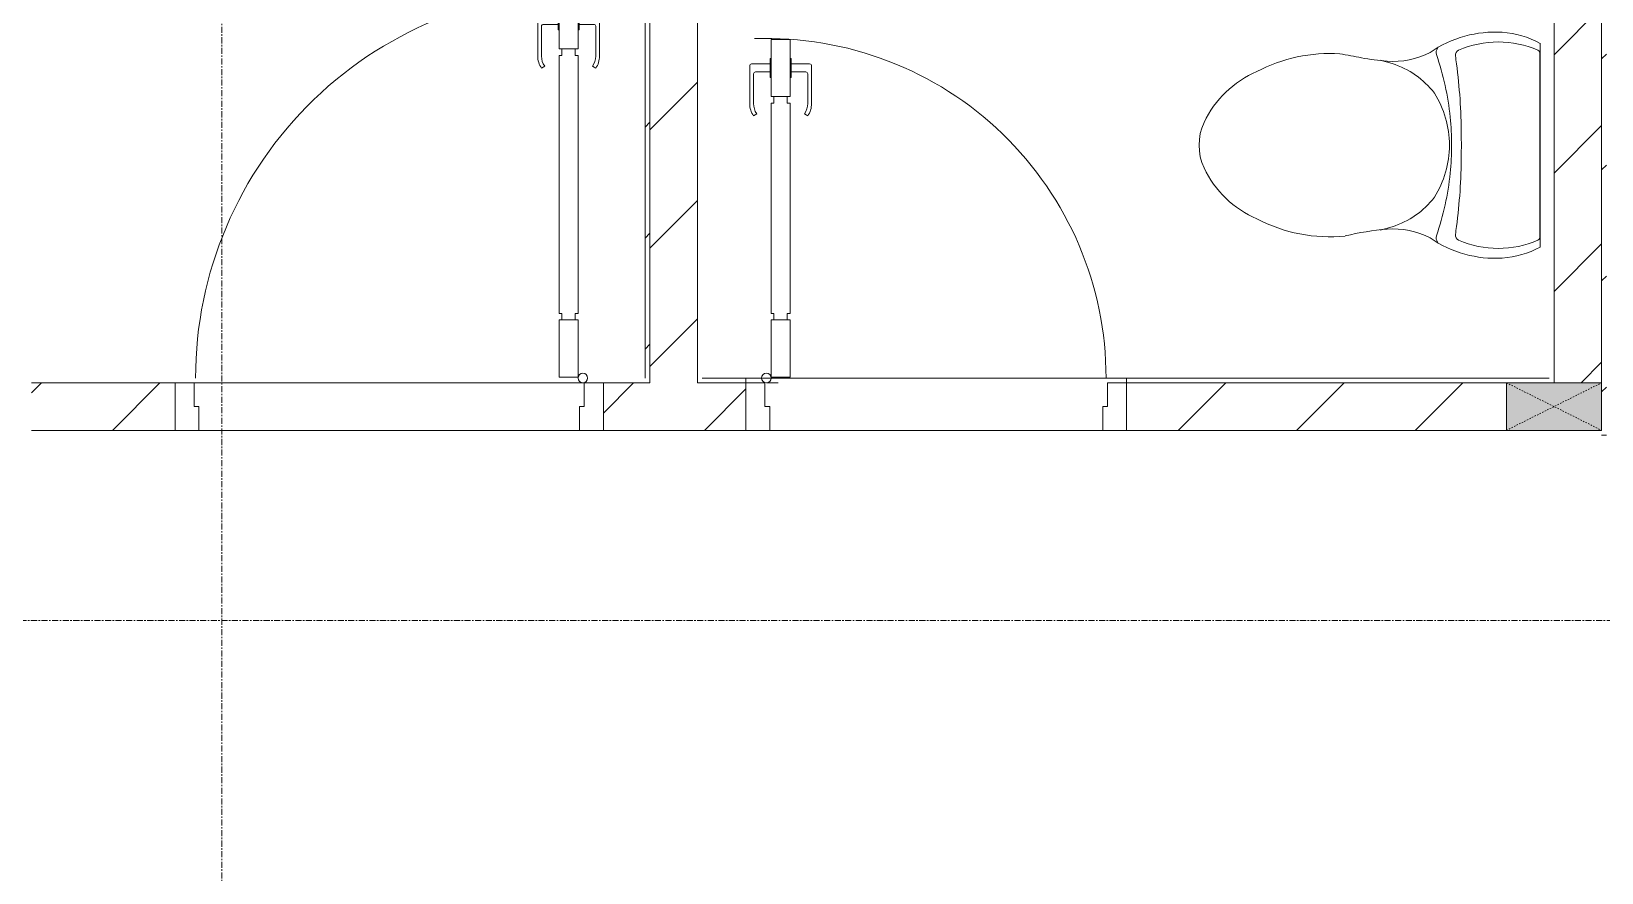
# Model space of a CAD drawing. Header units: millimetres. Extents: x 5356 to 209803, y -16346 to 109894.
# Drawn here: x 54553 to 57853, y 27907 to 29676 of the extents above; entities that cross this region are included whole.
import ezdxf

# ---------------------------------------------------------------- set-up
doc = ezdxf.new("R2010")
doc.units = ezdxf.units.MM
doc.linetypes.add('Dash', pattern=[6, 3, -3])
doc.linetypes.add('Grid Line', pattern=[22.225, 12.7, -3.175, 3.175, -3.175])
for name, color, linetype, lineweight in [('0-1', 7, 'Continuous', 5), ('A-DETL-GENF-1', 9, 'Continuous', 9), ('A-DOOR-1', 9, 'Continuous', 9), ('A-FLOR-1', 9, 'Continuous', 9), ('A-WALL-1', 253, 'Continuous', 18), ('A-WALL-2', 9, 'Continuous', 9), ('A-WALL-PATT-1', 10, 'Continuous', 9), ('A-WALL-PATT-2', 9, 'Continuous', 9), ('I-WALL-1', 253, 'Continuous', 18), ('I-WALL-2', 9, 'Continuous', 9), ('P-SANR-FIXT-1', 9, 'Continuous', 9), ('S-COLS-2', 253, 'Continuous', 18), ('S-COLS-3', 9, 'Continuous', 9), ('S-COLS-HDLN-1', 9, 'Dash', 9), ('S-GRID-1', 1, 'Grid Line', 9)]:
    doc.layers.add(name, color=color, linetype=linetype, lineweight=lineweight)
pattern_1 = [(45, (0, 0), (-124.4508, 124.4508), [])]
pattern_2 = [(45, (0, 0), (-116.6726, 116.6726), [])]

# ---------------------------------------------------------------- blocks, each defined once
blk = doc.blocks.new('DOOR_CW_01 CANH MO-PANEL KINH - DIW_01-900x2200-CỬA GỖ VÂN LAMINATE-553375-TKCS_MB ĐỊNH VỊ MỐC TỌA ĐỘ CÔNG TRÌNH')
at = {"layer": 'A-DETL-GENF-1'}
for p, q in [((-397, -182), (-397, -62)), ((-397, -62), (-357, -62)), ((-357, -62), (-357, -182)), ((-357, -182), (-397, -182)), ((-397, -196), (-391, -196)), ((-397, -738), (-397, -196)), ((-391, -196), (-391, -182)), ((-391, -182), (-363, -182)), ((-363, -182), (-363, -196)), ((-357, -196), (-363, -196)), ((-357, -196), (-357, -738)), ((-433.9, -711.2), (-427.3, -715.8)), ((-320.1, -711.2), (-326.7, -715.8)), ((-442, -737), (-442, -816.5)), ((-434, -799.5), (-434, -737)), ((-397, -738), (-391, -738)), ((-357, -752), (-397, -752)), ((-397, -752), (-397, -872)), ((-391, -752), (-391, -738)), ((-363, -752), (-391, -752)), ((-357, -738), (-363, -738)), ((-363, -738), (-363, -752)), ((-357, -872), (-357, -752)), ((-320, -799.5), (-320, -737)), ((-312, -737), (-312, -816.5)), ((-399, -820.5), (-438, -820.5)), ((-399, -803.5), (-430, -803.5)), ((-399, -792.2), (-399, -831.8)), ((-397, -792.2), (-399, -792.2)), ((-397, -792.2), (-397, -831.8)), ((-357, -792.2), (-357, -831.8)), ((-357, -792.2), (-355, -792.2)), ((-355, -792.2), (-355, -831.8)), ((-355, -803.5), (-324, -803.5)), ((-355, -820.5), (-316, -820.5)), ((-399, -831.8), (-397, -831.8)), ((-355, -831.8), (-357, -831.8)), ((-397, -872), (-357, -872))]:
    blk.add_line(p, q, dxfattribs=at)
blk.add_circle((-407, -60), 10, dxfattribs=at)
for centre, radius, start, end in [((-407, -60), 814, 268, 0), ((-397, -737), 45, 145, 180), ((-397, -737), 37, 145, 180), ((-357, -737), 37, 0, 35), ((-357, -737), 45, 360, 35), ((-438, -816.5), 4, 180, 270), ((-430, -799.5), 4, 180, 270), ((-324, -799.5), 4, 270, 0), ((-316, -816.5), 4, 270, 0)]:
    blk.add_arc(centre, radius, start, end, dxfattribs=at)
at = {"layer": 'A-DOOR-1'}
for p, q in [((-450, -50), (-450, 50)), ((-450, 50), (-400, 50)), ((-400, 50), (-400, 0)), ((400, 0), (400, 50)), ((400, 50), (450, 50)), ((450, 50), (450, -50)), ((-410, 0), (-410, -50)), ((-400, 0), (-410, 0)), ((410, 0), (400, 0)), ((410, -50), (410, 0)), ((-410, -50), (-450, -50)), ((-407, -50), (-382, -50)), ((450, -50), (410, -50))]:
    blk.add_line(p, q, dxfattribs=at)
blk = doc.blocks.new('DOOR_CW_01 CANH MO-PANEL KINH - DIG_02-800x2200-CỬA NHÔM KÍNH-400864-TKCS_MB ĐỊNH VỊ MỐC TỌA ĐỘ CÔNG TRÌNH')
at = {"layer": 'A-DETL-GENF-1'}
for p, q in [((-347, 772), (-307, 772)), ((-347, 652), (-347, 772)), ((-307, 772), (-307, 652)), ((-349, 731.8), (-347, 731.8)), ((-349, 692.2), (-349, 731.8)), ((-347, 692.2), (-347, 731.8)), ((-307, 692.2), (-307, 731.8)), ((-305, 731.8), (-307, 731.8)), ((-305, 692.2), (-305, 731.8)), ((-392, 637), (-392, 716.5)), ((-349, 720.5), (-388, 720.5)), ((-384, 699.5), (-384, 637)), ((-349, 703.5), (-380, 703.5)), ((-305, 720.5), (-266, 720.5)), ((-305, 703.5), (-274, 703.5)), ((-270, 699.5), (-270, 637)), ((-262, 637), (-262, 716.5)), ((-347, 692.2), (-349, 692.2)), ((-307, 692.2), (-305, 692.2)), ((-307, 652), (-347, 652)), ((-347, 638), (-341, 638)), ((-347, 638), (-347, 196)), ((-313, 652), (-341, 652)), ((-341, 652), (-341, 638)), ((-313, 638), (-313, 652)), ((-307, 638), (-313, 638)), ((-307, 196), (-307, 638)), ((-383.9, 611.2), (-377.3, 615.8)), ((-270.1, 611.2), (-276.7, 615.8)), ((-347, 196), (-341, 196)), ((-307, 182), (-347, 182)), ((-347, 182), (-347, 62)), ((-341, 196), (-341, 182)), ((-341, 182), (-313, 182)), ((-307, 196), (-313, 196)), ((-313, 182), (-313, 196)), ((-307, 62), (-307, 182)), ((-347, 62), (-307, 62))]:
    blk.add_line(p, q, dxfattribs=at)
blk.add_circle((-357, 60), 10, dxfattribs=at)
for centre, radius, start, end in [((-357, 60), 714, 360, 92), ((-388, 716.5), 4, 90, 180), ((-380, 699.5), 4, 90, 180), ((-274, 699.5), 4, 0, 90), ((-266, 716.5), 4, 0, 90), ((-347, 637), 45, 180, 215), ((-347, 637), 37, 180, 215), ((-307, 637), 37, 325, 0), ((-307, 637), 45, 325, 0)]:
    blk.add_arc(centre, radius, start, end, dxfattribs=at)
at = {"layer": 'A-DOOR-1'}
for p, q in [((-360, 50), (-400, 50)), ((-400, 50), (-400, -50)), ((-360, 0), (-360, 50)), ((-357, 50), (-332, 50)), ((400, 50), (360, 50)), ((360, 50), (360, 0)), ((400, -50), (400, 50)), ((-350, 0), (-360, 0)), ((-350, -50), (-350, 0)), ((360, 0), (350, 0)), ((350, 0), (350, -50)), ((-400, -50), (-350, -50)), ((350, -50), (400, -50))]:
    blk.add_line(p, q, dxfattribs=at)
blk = doc.blocks.new('TOILET - TOILET-400871-TKCS_MB ĐỊNH VỊ MỐC TỌA ĐỘ CÔNG TRÌNH')
at = {"layer": 'P-SANR-FIXT-1'}
for p, q in [((-171.7, 330.3), (-178.6, 355.5)), ((171.7, 330.3), (178.6, 355.5)), ((214.2, 19), (-214.2, 19)), ((194, 19.9), (-194, 19.9))]:
    blk.add_line(p, q, dxfattribs=at)
for centre, radius, start, end in [((0, 624.4), 111.7, 64.7718, 115.2282), ((45.1, 528.6), 217.6, 115.2282, 156.7784), ((-45.1, 528.6), 217.6, 23.2216, 64.7718), ((137.1, 461.2), 329.8, 152.3122, 185.6513), ((-137.1, 461.2), 329.8, 356.3165, 27.6878), ((-1948.3, 805.1), 2171.2, 349.1051, 350.319), ((-719.2, 297.5), 544.3, 4.5441, 13.9464), ((719.2, 297.5), 544.3, 169.7121, 175.4559), ((-343.5, 327.4), 167.3, 332.62, 4.5441), ((-0.4, 384), 179.5, 197.4036, 232.5964), ((0.4, 384), 179.5, 307.4036, 342.5964), ((343.5, 327.4), 167.3, 175.4559, 207.38), ((-4, 115.7), 233.6, 144.7853, 164.7039), ((-195, 224.1), 13.8, 71.0073, 129.3276), ((0.6, 792.1), 586.9, 251.0073, 264.1678), ((0, 416), 206.1, 237.9268, 270), ((0, 416), 206.1, 270, 302.0732), ((-0.6, 792.1), 586.9, 275.8322, 288.9927), ((195, 224.1), 13.8, 50.6724, 108.9927), ((4, 115.7), 233.6, 15.2961, 35.2147), ((0, 786.7), 581.5, 264.1678, 275.8322), ((1.9, 114.1), 239.7, 164.7039, 183.5487), ((-9.8, 107.2), 207.3, 156.2862, 203.7138), ((-189.1, 185.5), 11.7, 82.4212, 154.5895), ((178.9, 2951.3), 2778.4, 262.4212, 262.7649), ((-14.3, 1400.4), 1215.6, 262.593, 269.6026), ((0, 3462.8), 3278, 269.6026, 270.3974), ((14.3, 1400.4), 1215.6, 270.3974, 277.407), ((-178.9, 2951.3), 2778.4, 277.2351, 277.5788), ((189.1, 185.5), 11.7, 25.4105, 97.5788), ((9.8, 107.2), 207.3, 336.2862, 23.7138), ((-1.9, 114.1), 239.7, 356.4513, 15.2961), ((-46.1, 111.1), 191.6, 183.5487, 208.7191), ((46.1, 111.1), 191.6, 331.2809, 356.4513), ((-193.7, 26.4), 6.48, 203.7138, 267.6832), ((193.7, 26.4), 6.48, 272.3168, 336.2862)]:
    blk.add_arc(centre, radius, start, end, dxfattribs=at)
blk = doc.blocks.new('G1_SOF - BO TRU - 100x200-V63-TKCS_MB ĐỊNH VỊ MỐC TỌA ĐỘ CÔNG TRÌNH')
at = {"layer": 'S-COLS-3'}
blk.add_hatch(color=256, dxfattribs=at).paths.add_polyline_path([(50, -100), (50, 100), (-50, 100), (-50, -100)])
at = {"layer": 'S-COLS-2'}
for p, q in [((50, 100), (-50, 100)), ((-50, 100), (-50, -100)), ((50, -100), (50, 100)), ((-50, -100), (50, -100))]:
    blk.add_line(p, q, dxfattribs=at)
at = {"layer": 'S-COLS-HDLN-1'}
for p, q in [((50, 100), (-50, -100)), ((-50, 100), (50, -100))]:
    blk.add_line(p, q, dxfattribs=at)
blk = doc.blocks.new('NCV_TKTC_TANG 1_rvt-1-TKCS_MB ĐỊNH VỊ MỐC TỌA ĐỘ CÔNG TRÌNH')
at = {"layer": 'A-WALL-PATT-1'}
h = blk.add_hatch(dxfattribs=at)
h.set_pattern_fill('FP_2', color=256, style=0, pattern_type=2)
h.set_pattern_definition(pattern_1)
h.paths.add_polyline_path([(57848.4, 28936.9), (57852.6, 28936.9), (57852.6, 31236.9), (57752.6, 31236.9), (57752.6, 28936.9)])
h.paths.add_polyline_path([(57757.3, 31336.9), (57852.6, 31336.9), (57852.6, 33336.9), (57752.6, 33336.9), (57752.6, 31336.9)])
h = blk.add_hatch(dxfattribs=at)
h.set_pattern_fill('FP_2', color=256, style=0, pattern_type=2)
h.set_pattern_definition(pattern_1)
h.paths.add_polyline_path([(55952.6, 28936.9), (55952.6, 30886.9), (55852.6, 30886.9), (55852.6, 28936.9)])
h = blk.add_hatch(dxfattribs=at)
h.set_pattern_fill('FP_2', color=256, style=0, pattern_type=2)
h.set_pattern_definition(pattern_1)
h.paths.add_polyline_path([(57652.6, 28836.9), (57652.6, 28936.9), (56854.2, 28936.9), (56854.2, 28836.9), (57405.1, 28836.9)])
h.paths.add_polyline_path([(54352.6, 28836.9), (54352.6, 28936.9), (52852.6, 28936.9), (52852.6, 28836.9), (53773.8, 28836.9)])
h.paths.add_polyline_path([(54552.6, 28836.9), (54854.6, 28836.9), (54854.6, 28936.9), (54552.6, 28936.9), (54552.6, 28861.8)])
h.paths.add_polyline_path([(55754.6, 28836.9), (56054.2, 28836.9), (56054.2, 28936.9), (55754.6, 28936.9), (55754.6, 28886.9)])
at = {"layer": 'A-WALL-PATT-2'}
h = blk.add_hatch(dxfattribs=at)
h.set_pattern_fill('FP_3', color=256, style=0, pattern_type=2)
h.set_pattern_definition(pattern_2)
h.paths.add_polyline_path([(55842.6, 28936.9), (55852.6, 28936.9), (55852.6, 32436.9), (55842.6, 32436.9), (55842.6, 28946.9)])
h.paths.add_polyline_path([(55842.6, 33236.9), (55852.6, 33236.9), (55852.6, 33336.9), (55842.6, 33336.9), (55842.6, 33244.9)])
h = blk.add_hatch(dxfattribs=at)
h.set_pattern_fill('FP_3', color=256, style=0, pattern_type=2)
h.set_pattern_definition(pattern_2)
h.paths.add_polyline_path([(57852.6, 28826.9), (57862.6, 28826.9), (57862.6, 33326.9), (57852.6, 33326.9), (57852.6, 28836.9)])
at = {"layer": 'A-FLOR-1'}
for p, q in [((54894.6, 28936.9), (55714.6, 28936.9)), ((55704.6, 28836.9), (54904.6, 28836.9)), ((56804.2, 28836.9), (56104.2, 28836.9))]:
    blk.add_line(p, q, dxfattribs=at)
at = {"layer": 'A-WALL-1'}
for p, q in [((57752.6, 31236.9), (57752.6, 28936.9)), ((57852.6, 28936.9), (57852.6, 31236.9)), ((55852.6, 30886.9), (55852.6, 28936.9)), ((55952.6, 28936.9), (55952.6, 30886.9)), ((55852.6, 28936.9), (55842.6, 28936.9)), ((55962.6, 28936.9), (55952.6, 28936.9))]:
    blk.add_line(p, q, dxfattribs=at)
at = {"layer": 'A-WALL-2'}
for p, q in [((54854.6, 28936.9), (54552.6, 28936.9)), ((54894.6, 28936.9), (55714.6, 28936.9)), ((55842.6, 28936.9), (55754.6, 28936.9)), ((56054.2, 28936.9), (55962.6, 28936.9)), ((55962.6, 28936.9), (56054.2, 28936.9)), ((57652.6, 28936.9), (56854.2, 28936.9)), ((56854.2, 28936.9), (57652.6, 28936.9)), ((54552.6, 28836.9), (54854.6, 28836.9)), ((55704.6, 28836.9), (54904.6, 28836.9)), ((55754.6, 28836.9), (56054.2, 28836.9)), ((56804.2, 28836.9), (56104.2, 28836.9)), ((56854.2, 28836.9), (57652.6, 28836.9))]:
    blk.add_line(p, q, dxfattribs=at)
at = {"layer": 'I-WALL-1'}
for p, q in [((55842.6, 32436.9), (55842.6, 28946.9)), ((55852.6, 28936.9), (55852.6, 31336.9)), ((57852.6, 31236.9), (57852.6, 28936.9)), ((56054.2, 28946.9), (55962.6, 28946.9)), ((56054.2, 28936.9), (56054.2, 28946.9)), ((57742.6, 28946.9), (56854.2, 28946.9)), ((56854.2, 28946.9), (56854.2, 28936.9)), ((57752.6, 28936.9), (57752.6, 28946.9)), ((55842.6, 28936.9), (55852.6, 28936.9)), ((57852.6, 28826.9), (57862.6, 28826.9))]:
    blk.add_line(p, q, dxfattribs=at)
at = {"layer": 'I-WALL-2'}
blk.add_line((56054.2, 28946.9), (56854.2, 28946.9), dxfattribs=at)
at = {"layer": 'A-DOOR-1', "rotation": 180}
blk.add_blockref('DOOR_CW_01 CANH MO-PANEL KINH - DIW_01-900x2200-CỬA GỖ VÂN LAMINATE-553375-TKCS_MB ĐỊNH VỊ MỐC TỌA ĐỘ CÔNG TRÌNH', (55304.6, 28886.9), dxfattribs=at)
at = {"layer": 'A-DOOR-1'}
blk.add_blockref('DOOR_CW_01 CANH MO-PANEL KINH - DIG_02-800x2200-CỬA NHÔM KÍNH-400864-TKCS_MB ĐỊNH VỊ MỐC TỌA ĐỘ CÔNG TRÌNH', (56454.2, 28886.9), dxfattribs=at)
at = {"layer": 'P-SANR-FIXT-1', "rotation": 90.00000000000034}
blk.add_blockref('TOILET - TOILET-400871-TKCS_MB ĐỊNH VỊ MỐC TỌA ĐỘ CÔNG TRÌNH', (57742.6, 29436.5), dxfattribs=at)
at = {"layer": 'S-COLS-3', "rotation": 89.99999999999945}
blk.add_blockref('G1_SOF - BO TRU - 100x200-V63-TKCS_MB ĐỊNH VỊ MỐC TỌA ĐỘ CÔNG TRÌNH', (57752.6, 28886.9), dxfattribs=at)

msp = doc.modelspace()

# ---------------------------------------------------------------- linework, layer by layer
at = {"layer": 'S-GRID-1'}
for p, q in [((54952.6, 20960.6), (54952.6, 80482.7)), ((131551.8, 28436.9), (29351.8, 28436.9))]:
    msp.add_line(p, q, dxfattribs=at)

# ---------------------------------------------------------------- block references
at = {"layer": '0-1'}
msp.add_blockref('NCV_TKTC_TANG 1_rvt-1-TKCS_MB ĐỊNH VỊ MỐC TỌA ĐỘ CÔNG TRÌNH', (0, 0), dxfattribs=at)

doc.saveas('drawing.dxf')
